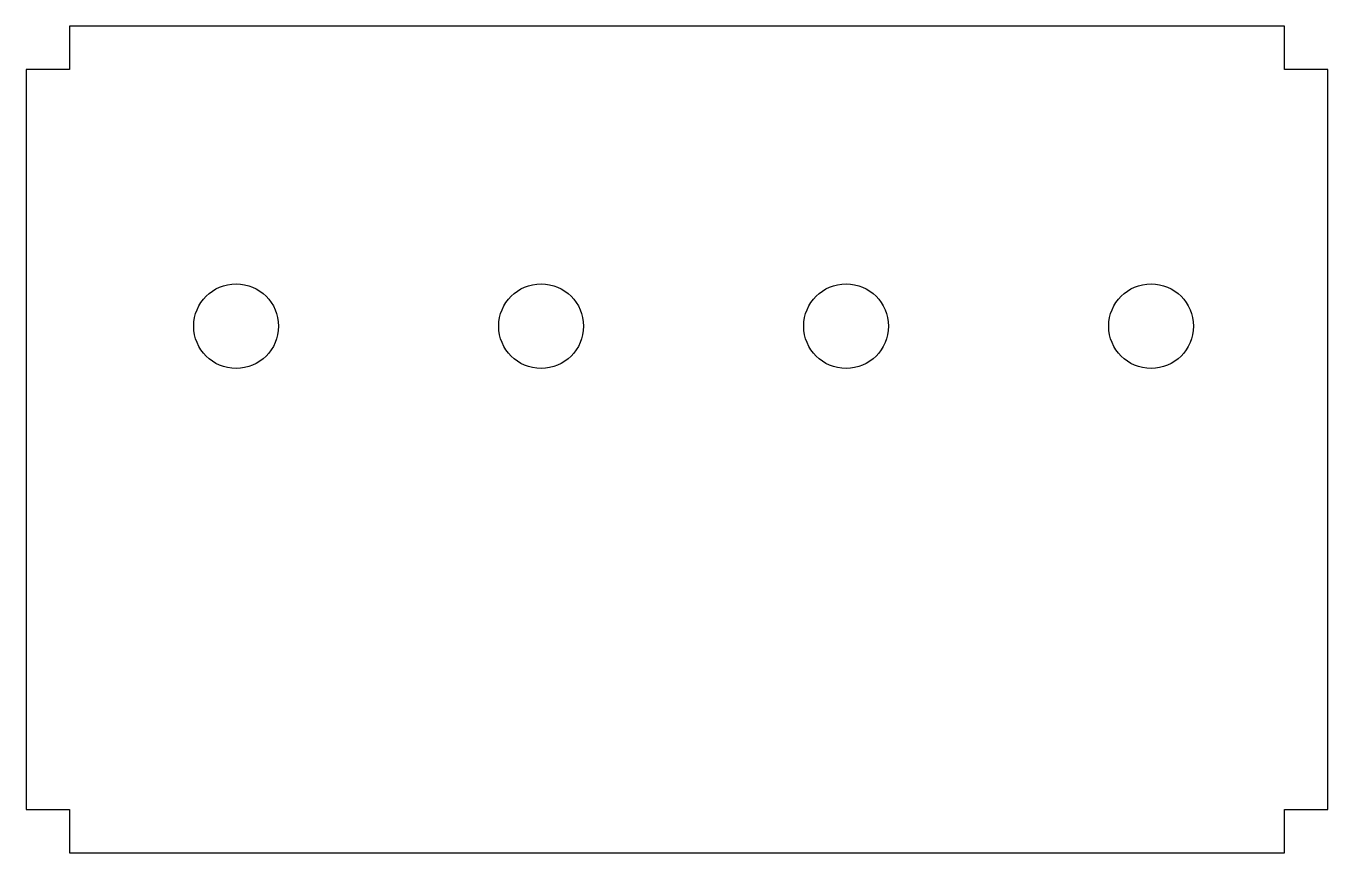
# Model space of a CAD drawing. Header units: millimetres. Extents: x -42 to 342, y -242 to 3.
import ezdxf

# ---------------------------------------------------------------- set-up
doc = ezdxf.new("R2010")
doc.units = ezdxf.units.MM
doc.layers.get('0').update_dxf_attribs({"linetype": 'CONTINUOUS'})

msp = doc.modelspace()

# ---------------------------------------------------------------- linework, layer by layer
msp.add_lwpolyline([(329.09, -228.75), (341.89, -228.75), (341.89, -223.76), (341.89, -15.16), (341.89, -10.17), (329.09, -10.17), (329.09, 2.64), (324.09, 2.64), (-24.51, 2.64), (-29.5, 2.64), (-29.5, -10.17), (-42.31, -10.17), (-42.31, -15.16), (-42.31, -223.76), (-42.31, -228.75), (-29.5, -228.75), (-29.5, -241.56), (-24.51, -241.56), (324.09, -241.56), (329.09, -241.56)], close=True)
for centre in [(19.69, -85.99), (109.69, -85.99), (199.69, -85.99), (289.69, -85.99)]:
    msp.add_circle(centre, 12.5)

doc.saveas('drawing.dxf')
